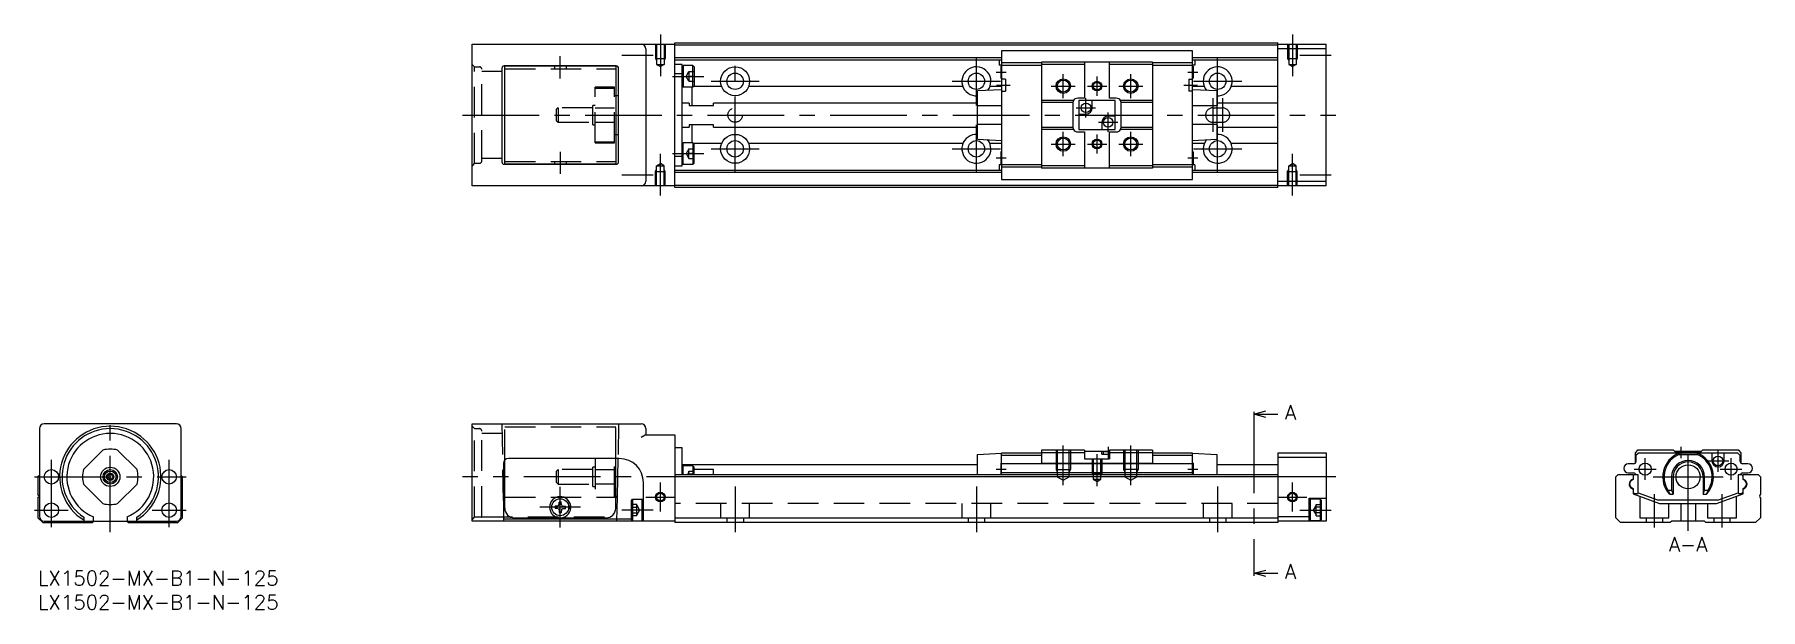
# Model space of a CAD drawing. Extents: x -1 to 357, y -8 to 111.
import ezdxf

# ---------------------------------------------------------------- set-up
doc = ezdxf.new("R2010")
doc.units = 0
doc.header["$LTSCALE"] = 0.5
doc.linetypes.add('CENTER', pattern=[50.8, 31.75, -6.35, 6.35, -6.35])
doc.linetypes.add('DASHED', pattern=[19.05, 12.7, -6.35])
for name, color, linetype in [('MSM_CENTER', 1, 'CENTER'), ('MSM_CONTINUOUS', 7, 'CONTINUOUS'), ('MSM_DASHED', 4, 'DASHED'), ('MSM_NARROW', 5, 'CONTINUOUS'), ('MSM_PART_NUMBER', 7, 'CONTINUOUS')]:
    doc.layers.add(name, color=color, linetype=linetype)
doc.styles.get("Standard").update_dxf_attribs({"font": 'txt.shx', "height": 3, "bigfont": 'bigfont.shx'})

# ---------------------------------------------------------------- blocks, each defined once
blk = doc.blocks.new('*U2')
at = {"layer": 'MSM_PART_NUMBER'}
blk.add_text('LX1502-MX-B1-N-125', height=3, dxfattribs=at).set_placement((0, -3))
blk = doc.blocks.new('*U3')
at = {"layer": 'MSM_PART_NUMBER'}
blk.add_text('LX1502-MX-B1-N-125', height=3, dxfattribs=at).set_placement((0, -8))

msp = doc.modelspace()

# ---------------------------------------------------------------- linework, layer by layer
at = {"layer": 'MSM_CENTER'}
for p, q in [((129, 111.2), (129, 102.55)), ((260, 111.2), (260, 102.55)), ((108.25, 102.1), (108.25, 106.7)), ((121, 106.9), (127.5, 106.9)), ((144.5, 82.5), (144.5, 106.5)), ((194.5, 96.5), (194.5, 106.5)), ((244.5, 96.5), (244.5, 106.5)), ((261.5, 106.9), (268, 106.9)), ((131.5, 102.5), (138, 102.5)), ((139.5, 101.5), (149.5, 101.5)), ((189.5, 101.5), (199.5, 101.5)), ((198.6, 103.4), (200.7, 103.4)), ((198.7, 100.7), (201.5, 100.7)), ((210, 100.5), (215, 100.5)), ((212.5, 98), (212.5, 103)), ((217.5, 100.5), (221.5, 100.5)), ((219.5, 98.5), (219.5, 102.5)), ((224, 100.5), (229, 100.5)), ((226.5, 98), (226.5, 103)), ((237.5, 100.7), (240.3, 100.7)), ((238.3, 103.4), (240.4, 103.4)), ((239.5, 101.5), (249.5, 101.5)), ((217.2, 94), (217.2, 98)), ((243.5, 98), (243.5, 91)), ((245.5, 98), (245.5, 91)), ((88, 94.5), (269, 94.5)), ((215.2, 96), (219.2, 96)), ((221.8, 91), (221.8, 95)), ((194.5, 82.5), (194.5, 92.5)), ((212.5, 86), (212.5, 91)), ((219.5, 86.5), (219.5, 90.5)), ((219.8, 93), (223.8, 93)), ((226.5, 86), (226.5, 91)), ((244.5, 82.5), (244.5, 92.5)), ((108.25, 86.9), (108.25, 82.3)), ((129, 77.8), (129, 86.45)), ((131.5, 86.5), (138, 86.5)), ((139.5, 87.5), (149.5, 87.5)), ((189.5, 87.5), (199.5, 87.5)), ((210, 88.5), (215, 88.5)), ((217.5, 88.5), (221.5, 88.5)), ((224, 88.5), (229, 88.5)), ((239.5, 87.5), (249.5, 87.5)), ((260, 77.8), (260, 86.45)), ((198.6, 85.6), (200.7, 85.6)), ((238.3, 85.6), (240.4, 85.6)), ((121, 82.1), (127.5, 82.1)), ((261.5, 82.1), (268, 82.1)), ((15, 8), (15, 32.5)), ((252, 32), (252, 0)), ((212.5, 17.79), (212.5, 26)), ((221.8, 25.7), (221.8, 23.2)), ((226.5, 17.79), (226.5, 26)), ((340.5, 25.7), (340.5, 23.4)), ((342, 8.3), (342, 26.8)), ((348.2, 20.55), (348.2, 25.05)), ((2.8, 9.1), (2.8, 23)), ((27.2, 9.1), (27.2, 23)), ((219.5, 17.55), (219.5, 24.2)), ((333.1, 18.85), (333.1, 23.35)), ((345.95, 22.8), (350.45, 22.8)), ((350.9, 18.85), (350.9, 23.35)), ((-0.7, 19.5), (30.7, 19.5)), ((269, 19.5), (88, 19.5)), ((129, 12.3), (129, 18.3)), ((198.6, 21.1), (200.7, 21.1)), ((238.3, 21.1), (240.4, 21.1)), ((260, 12.3), (260, 18.3)), ((330.85, 21.1), (335.35, 21.1)), ((334.75, 19.5), (349.25, 19.5)), ((348.65, 21.1), (353.15, 21.1)), ((108.25, 9), (108.25, 17.4)), ((126, 15.3), (132, 15.3)), ((144.5, 17.49), (144.5, 8)), ((194.5, 17.49), (194.5, 8)), ((244.5, 17.49), (244.5, 8)), ((257, 15.3), (263, 15.3)), ((335, 15.94), (335, 9)), ((349, 15.94), (349, 9)), ((-0.7, 12.6), (6.3, 12.6)), ((23.7, 12.6), (30.7, 12.6)), ((112.45, 13.2), (104.05, 13.2)), ((127.5, 12.6), (121, 12.6)), ((261.5, 12.6), (268, 12.6))]:
    msp.add_line(p, q, dxfattribs=at)
at = {"layer": 'MSM_CONTINUOUS'}
for p, q in [((90, 79.8), (90, 109.2)), ((90, 109.2), (132, 109.2)), ((126, 108.2), (126, 80.8)), ((132, 109.5), (257, 109.5)), ((132, 79.5), (132, 109.5)), ((257, 109), (132, 109)), ((239.3, 107.85), (199.7, 107.85)), ((199.7, 107.85), (199.7, 81.15)), ((239.3, 81.15), (239.3, 107.85)), ((257, 79.5), (257, 109.5)), ((257, 109.2), (267, 109.2)), ((267, 108.2), (257, 108.2)), ((267, 79.8), (267, 109.2)), ((96.15, 104.2), (96.15, 84.8)), ((119.85, 104.7), (96.65, 104.7)), ((96.75, 84.3), (96.75, 104.7)), ((96.75, 104.7), (119.75, 104.7)), ((119.75, 104.7), (119.75, 84.3)), ((120.35, 84.8), (120.35, 104.2)), ((132, 106.4), (199.7, 106.4)), ((199.7, 105.9), (132, 105.9)), ((133.5, 105), (132, 105)), ((133.5, 84), (133.5, 105)), ((133.5, 104.5), (133.75, 104.75)), ((133.75, 104.75), (133.75, 100.25)), ((135.75, 104.75), (133.75, 104.75)), ((135.75, 100.25), (135.75, 104.75)), ((135.75, 104.75), (136, 104.5)), ((136, 104.5), (136, 100.5)), ((199.2, 105.9), (199.2, 104.85)), ((199.7, 104.85), (199.2, 104.85)), ((199.6, 104.65), (199.6, 102.15)), ((199.7, 104.65), (199.6, 104.65)), ((208, 105.3), (199.7, 105.3)), ((208, 104.8), (199.7, 104.8)), ((208, 105.5), (208, 83.5)), ((231, 105.5), (208, 105.5)), ((216.9, 105), (208, 105)), ((216.9, 105.5), (216.9, 98)), ((222.1, 98), (222.1, 105.5)), ((231, 105), (222.1, 105)), ((231, 105.5), (231, 83.5)), ((239.3, 105.3), (231, 105.3)), ((239.3, 104.8), (231, 104.8)), ((239.3, 106.4), (257, 106.4)), ((257, 105.9), (239.3, 105.9)), ((239.8, 104.85), (239.3, 104.85)), ((239.4, 104.65), (239.3, 104.65)), ((239.4, 104.65), (239.4, 102.15)), ((239.8, 105.9), (239.8, 104.85)), ((132, 103.12), (133.5, 103.12)), ((133.75, 100.25), (133.5, 100.5)), ((135.75, 100.25), (133.75, 100.25)), ((135.5, 100.25), (135.5, 96.5)), ((136, 100.5), (135.75, 100.25)), ((141.71, 100.41), (136, 100.41)), ((191.71, 100.41), (147.29, 100.41)), ((199.7, 100.41), (197.29, 100.41)), ((199.6, 102.15), (199.7, 102.15)), ((200.5, 101.95), (199.7, 101.95)), ((200.5, 101.95), (200.5, 99.45)), ((238.5, 101.95), (239.3, 101.95)), ((238.5, 101.95), (238.5, 99.45)), ((239.3, 102.15), (239.4, 102.15)), ((241.71, 100.41), (239.3, 100.41)), ((257, 100.41), (247.29, 100.41)), ((120.35, 98.5), (119.75, 98.5)), ((135, 97), (133.5, 97)), ((135, 97), (135, 96.5)), ((194.7, 97), (140, 97)), ((140, 96.5), (140, 97)), ((199.7, 99.75), (194.7, 99.49)), ((194.7, 89.51), (194.7, 99.49)), ((199.7, 99.45), (200.5, 99.45)), ((214.63, 97.5), (208, 97.5)), ((214.51, 97.1), (208, 97.1)), ((214.5, 97), (214.5, 92)), ((216.9, 98), (215.5, 98)), ((223.25, 97.5), (215.75, 97.5)), ((215.75, 97.5), (215.75, 91.5)), ((218.5, 96), (218.5, 97.5)), ((223.5, 98), (222.1, 98)), ((223.25, 91.5), (223.25, 97.5)), ((231, 97.5), (224.37, 97.5)), ((231, 97.1), (224.49, 97.1)), ((224.5, 92), (224.5, 97)), ((239.3, 99.45), (238.5, 99.45)), ((244.3, 99.49), (239.3, 99.75)), ((244.3, 99.49), (244.3, 89.51)), ((257, 97), (244.3, 97)), ((135, 96.5), (140, 96.5)), ((199.7, 96.38), (194.7, 96.42)), ((215.75, 94.7), (217.2, 94.7)), ((223.25, 94.3), (221.8, 94.3)), ((244.3, 96.42), (239.3, 96.38)), ((119.75, 90.5), (120.35, 90.5)), ((133.5, 92), (135, 92)), ((140, 92.5), (135, 92.5)), ((135, 92.5), (135, 92)), ((135.5, 92.5), (135.5, 88.75)), ((140, 92), (140, 92.5)), ((140, 92), (194.7, 92)), ((194.7, 92.58), (199.7, 92.62)), ((194.7, 89.51), (199.7, 89.25)), ((214.51, 91.9), (208, 91.9)), ((214.63, 91.5), (208, 91.5)), ((215.5, 91), (216.9, 91)), ((215.75, 91.5), (223.25, 91.5)), ((216.9, 91), (216.9, 83.5)), ((220.5, 93), (220.5, 91.5)), ((222.1, 91), (223.5, 91)), ((222.1, 83.5), (222.1, 91)), ((231, 91.5), (224.37, 91.5)), ((231, 91.9), (224.49, 91.9)), ((239.3, 92.62), (244.3, 92.58)), ((239.3, 89.25), (244.3, 89.51)), ((244.3, 92), (257, 92)), ((133.5, 85.88), (132, 85.88)), ((133.75, 88.75), (133.5, 88.5)), ((133.75, 84.25), (133.75, 88.75)), ((135.75, 88.75), (133.75, 88.75)), ((136, 88.5), (135.75, 88.75)), ((135.75, 88.75), (135.75, 84.25)), ((141.71, 88.59), (135.91, 88.59)), ((136, 84.5), (136, 88.5)), ((191.71, 88.59), (147.29, 88.59)), ((199.7, 88.59), (197.29, 88.59)), ((199.6, 86.85), (199.6, 84.35)), ((199.7, 86.85), (199.6, 86.85)), ((241.71, 88.59), (239.3, 88.59)), ((239.4, 86.85), (239.3, 86.85)), ((239.4, 86.85), (239.4, 84.35)), ((257, 88.59), (247.29, 88.59)), ((119.85, 84.3), (96.65, 84.3)), ((96.75, 84.3), (119.75, 84.3)), ((132, 84), (133.5, 84)), ((132, 83.1), (199.7, 83.1)), ((199.7, 82.6), (132, 82.6)), ((133.5, 84.5), (133.75, 84.25)), ((135.75, 84.25), (133.75, 84.25)), ((135.75, 84.25), (136, 84.5)), ((199.2, 84.15), (199.2, 83.1)), ((199.7, 84.15), (199.2, 84.15)), ((199.6, 84.35), (199.7, 84.35)), ((208, 84.2), (199.7, 84.2)), ((208, 83.7), (199.7, 83.7)), ((216.9, 84), (208, 84)), ((231, 83.5), (208, 83.5)), ((231, 84), (222.1, 84)), ((239.3, 84.2), (231, 84.2)), ((239.3, 83.7), (231, 83.7)), ((239.3, 84.35), (239.4, 84.35)), ((239.8, 84.15), (239.3, 84.15)), ((239.3, 83.1), (257, 83.1)), ((257, 82.6), (239.3, 82.6)), ((239.8, 84.15), (239.8, 83.1)), ((132, 79.8), (90, 79.8)), ((132, 80), (257, 80)), ((257, 79.5), (132, 79.5)), ((199.7, 81.15), (239.3, 81.15)), ((257, 80.8), (267, 80.8)), ((267, 79.8), (257, 79.8)), ((252, 32.5), (254.5, 33.17)), ((252, 33), (252, 32)), ((254.5, 31.83), (252, 32.5)), ((252, 32.5), (257, 32.5)), ((0.3, 29.5), (0.3, 11.3)), ((28.7, 30.5), (1.3, 30.5)), ((29.7, 11.3), (29.7, 29.5)), ((90, 30.5), (125, 30.5)), ((90, 10.3), (90, 30.5)), ((126, 29.5), (126, 28.2)), ((9.46, 21.03), (13.47, 25.04)), ((16.53, 25.04), (20.54, 21.03)), ((125, 27.7), (125.87, 28.2)), ((125.87, 28.2), (132, 28.2)), ((132, 28.2), (132, 10)), ((133.5, 25.5), (132, 25.5)), ((133.5, 20), (133.5, 25.5)), ((96.5, 22.3), (96.5, 10.3)), ((96.75, 13), (96.75, 22.96)), ((120.5, 23.3), (97.5, 23.3)), ((119.75, 13), (119.75, 23.3)), ((120.09, 15.3), (120.23, 23.3)), ((194.7, 22), (133.5, 22)), ((133.75, 21.75), (133.5, 21.5)), ((133.75, 20), (133.75, 21.75)), ((135.75, 21.75), (133.75, 21.75)), ((135.75, 21.75), (135.75, 20)), ((136, 21.5), (135.75, 21.75)), ((136, 20), (136, 21.5)), ((194.7, 24.1), (199.7, 24.4)), ((194.7, 20), (194.7, 24.1)), ((199.7, 22.35), (199.6, 22.35)), ((199.6, 22.35), (199.6, 20)), ((208, 24.4), (199.7, 24.4)), ((199.7, 20), (199.7, 24.4)), ((208, 23.9), (199.7, 23.9)), ((239.3, 22.2), (199.7, 22.2)), ((208, 25), (208, 22.3)), ((216.9, 25), (208, 25)), ((216.9, 24.5), (208, 24.5)), ((231, 22.3), (208, 22.3)), ((216.9, 25), (216.9, 23.2)), ((216.9, 24.8), (222.1, 24.8)), ((216.9, 23.2), (222.1, 23.2)), ((220.5, 24.2), (220.5, 24.8)), ((220.5, 24.2), (222.1, 24.2)), ((220.8, 24.7), (220.8, 24.2)), ((222.1, 24.7), (220.8, 24.7)), ((222.1, 25), (222.1, 23.2)), ((231, 25), (222.1, 25)), ((231, 24.5), (222.1, 24.5)), ((231, 25), (231, 22.3)), ((239.3, 24.4), (231, 24.4)), ((239.3, 23.9), (231, 23.9)), ((239.3, 24.4), (244.3, 24.1)), ((239.3, 20), (239.3, 24.4)), ((239.4, 22.35), (239.3, 22.35)), ((239.4, 22.35), (239.4, 20)), ((244.3, 24.1), (244.3, 20)), ((257, 22), (244.3, 22)), ((257, 24.5), (267, 24.5)), ((257, 24.5), (257, 10)), ((267, 23.5), (257, 23.5)), ((267, 24.5), (267, 10.3)), ((330.7, 22.2), (329.6, 22.2)), ((331.5, 25), (331, 24.5)), ((331, 24.5), (331, 22.3)), ((331.7, 24.4), (331.2, 23.9)), ((331.2, 23.9), (331.2, 22.7)), ((339, 25), (331.5, 25)), ((352.3, 24.4), (331.7, 24.4)), ((339.4, 24.6), (339, 25)), ((339.2, 24.8), (344.8, 24.8)), ((344.6, 24.6), (339.4, 24.6)), ((341.5, 24.7), (339.5, 24.7)), ((339.5, 24.7), (339.5, 24.6)), ((340.12, 24.4), (340.08, 24.1)), ((340.08, 24.1), (343.92, 24.1)), ((341.5, 24.6), (341.5, 24.7)), ((341.8, 24.6), (341.8, 24.8)), ((343.92, 24.1), (343.88, 24.4)), ((345, 25), (344.6, 24.6)), ((352.5, 25), (345, 25)), ((346.95, 24.4), (346.95, 22.8)), ((349.45, 22.8), (349.45, 24.4)), ((352.8, 23.9), (352.3, 24.4)), ((353, 24.5), (352.5, 25)), ((352.8, 22.7), (352.8, 23.9)), ((353, 22.3), (353, 24.5)), ((354.4, 22.2), (353.3, 22.2)), ((0.3, 19.8), (0, 19.5)), ((0, 19.5), (0, 15.9)), ((13.47, 13.96), (9.46, 17.97)), ((20.54, 17.97), (16.53, 13.96)), ((30, 19.5), (29.7, 19.8)), ((30, 11), (30, 19.5)), ((125.5, 10.3), (125.5, 18.3)), ((132, 20), (257, 20)), ((257, 19.5), (132, 19.5)), ((140, 21), (136, 21)), ((140, 20), (140, 21)), ((239.3, 20.3), (199.7, 20.3)), ((327, 19.5), (327.5, 20)), ((327, 11), (327, 19.5)), ((327.5, 20), (330.6, 20)), ((329.6, 20.3), (330.7, 20.3)), ((330.6, 19.04), (330.35, 18.9)), ((330.6, 18.92), (330.39, 18.8)), ((330.6, 20), (330.6, 18.92)), ((331.65, 19.92), (331, 19.92)), ((331.65, 16.08), (331.65, 19.92)), ((338.59, 19.5), (338.59, 16.77)), ((338.9, 19.5), (338.9, 15.9)), ((345.1, 19.5), (345.1, 15.9)), ((345.41, 16.77), (345.41, 19.5)), ((352.35, 19.92), (352.35, 16.08)), ((353, 19.92), (352.35, 19.92)), ((353.3, 20.3), (354.4, 20.3)), ((353.4, 18.92), (353.4, 20)), ((353.4, 20), (356.5, 20)), ((353.65, 18.9), (353.4, 19.04)), ((353.61, 18.8), (353.4, 18.92)), ((356.5, 20), (357, 19.5)), ((357, 19.5), (357, 15.9)), ((0, 15.1), (0, 11)), ((96.5, 15.3), (96.75, 15.3)), ((119.75, 15.5), (120.09, 15.5)), ((119.75, 15.3), (120.09, 15.3)), ((123, 14.6), (123.25, 14.85)), ((123, 10.6), (123, 14.6)), ((123.25, 14.85), (123.25, 10.35)), ((123.25, 14.85), (125.25, 14.85)), ((125.25, 10.35), (125.25, 14.85)), ((125.25, 14.85), (125.5, 14.6)), ((263.5, 10.3), (263.5, 15.1)), ((263.5, 15.1), (267, 15.1)), ((263.75, 14.85), (263.5, 14.6)), ((263.75, 10.35), (263.75, 14.85)), ((265.75, 14.85), (263.75, 14.85)), ((265.75, 14.85), (265.75, 10.35)), ((266, 14.6), (265.75, 14.85)), ((266, 10.6), (266, 14.6)), ((330.29, 17.14), (330.6, 16.96)), ((330.39, 17.2), (330.6, 17.08)), ((330.6, 17.08), (330.6, 16)), ((330.6, 16), (336.09, 14)), ((331, 16.08), (331.65, 16.08)), ((331.65, 16.16), (335.67, 14.7)), ((335.67, 14.7), (348.33, 14.7)), ((337.82, 16.77), (338.59, 16.77)), ((338.18, 15.9), (338.9, 15.9)), ((338.59, 16.77), (338.9, 15.9)), ((345.1, 15.9), (345.41, 16.77)), ((345.1, 15.9), (345.82, 15.9)), ((345.41, 16.77), (346.18, 16.77)), ((347.91, 14), (353.4, 16)), ((348.33, 14.7), (352.35, 16.16)), ((352.35, 16.08), (353, 16.08)), ((353.4, 17.08), (353.61, 17.2)), ((353.4, 16.96), (353.71, 17.14)), ((353.4, 16), (353.4, 17.08)), ((357, 15.1), (357, 11)), ((0, 11), (1, 10)), ((9.5, 11.15), (9.5, 10.3)), ((11.5, 10.3), (11.5, 11.21)), ((18.5, 11.21), (18.5, 10.3)), ((20.5, 10.3), (20.5, 11.15)), ((29, 10), (30, 11)), ((96.5, 10.78), (123, 10.78)), ((98.75, 11), (117.75, 11)), ((107.68, 13.44), (107.17, 13.43)), ((107.68, 12.96), (107.17, 12.97)), ((107.91, 13.54), (107.68, 13.44)), ((107.91, 12.86), (107.68, 12.96)), ((107.91, 13.54), (108.01, 13.77)), ((107.91, 12.86), (108.01, 12.63)), ((108.01, 13.77), (108.02, 14.28)), ((108.01, 12.63), (108.02, 12.12)), ((108.49, 13.77), (108.48, 14.28)), ((108.49, 12.63), (108.48, 12.12)), ((108.59, 13.54), (108.49, 13.77)), ((108.59, 12.86), (108.49, 12.63)), ((108.59, 13.54), (108.82, 13.44)), ((108.59, 12.86), (108.82, 12.96)), ((108.82, 13.44), (109.33, 13.43)), ((108.82, 12.96), (109.33, 12.97)), ((110.43, 12.87), (109.97, 12.87)), ((110.44, 13.39), (109.99, 13.39)), ((110.44, 13.01), (109.99, 13.01)), ((132, 11), (257, 11)), ((257, 11.3), (263.5, 11.3)), ((328, 10), (327, 11)), ((336.09, 14), (347.91, 14)), ((357, 11), (356, 10)), ((1, 10), (11.3, 10)), ((1.3, 10.3), (28.7, 10.3)), ((11.3, 10), (11.6, 10.3)), ((18.4, 10.3), (18.7, 10)), ((18.7, 10), (29, 10)), ((132, 10.3), (90, 10.3)), ((123.25, 10.35), (123, 10.6)), ((123.25, 10.35), (125.25, 10.35)), ((125.5, 10.6), (125.25, 10.35)), ((257, 10), (132, 10)), ((267, 10.3), (257, 10.3)), ((263.5, 10.6), (263.75, 10.35)), ((265.75, 10.35), (263.75, 10.35)), ((265.75, 10.35), (266, 10.6)), ((338.3, 10), (328, 10)), ((338.6, 10.3), (338.3, 10)), ((345.4, 10.3), (338.6, 10.3)), ((345.7, 10), (345.4, 10.3)), ((356, 10), (345.7, 10)), ((252, -0.5), (254.5, 0.17)), ((252, 0), (252, -1)), ((254.5, -1.17), (252, -0.5)), ((252, -0.5), (257, -0.5))]:
    msp.add_line(p, q, dxfattribs=at)
for centre, radius in [((144.5, 101.5), 3), ((144.5, 101.5), 1.7), ((194.5, 101.5), 1.7), ((212.5, 100.5), 1.23), ((219.5, 100.5), 0.784), ((226.5, 100.5), 1.23), ((244.5, 101.5), 1.7), ((217.2, 96), 1), ((221.8, 93), 1), ((144.5, 87.5), 3), ((212.5, 88.5), 1.23), ((226.5, 88.5), 1.23), ((144.5, 87.5), 1.7), ((194.5, 87.5), 1.7), ((219.5, 88.5), 0.784), ((244.5, 87.5), 1.7), ((15, 19.5), 2), ((333.1, 21.1), 1.25), ((342, 19.5), 2.5), ((348.2, 22.8), 1), ((350.9, 21.1), 1.25), ((2.8, 19.5), 1.5), ((15, 19.5), 1.5), ((15, 19.5), 1.2), ((15, 19.5), 0.75), ((15, 19.5), 0.5), ((27.2, 19.5), 1.5), ((108.25, 13.2), 1.75), ((129, 15.3), 0.783), ((260, 15.3), 0.783), ((2.8, 12.6), 1.5), ((27.2, 12.6), 1.5)]:
    msp.add_circle(centre, radius, dxfattribs=at)
for centre, radius, start, end in [((125, 108.2), 1, 0, 90), ((96.65, 104.2), 0.5, 90, 180), ((119.85, 104.2), 0.5, 0, 90), ((194.5, 101.5), 3, 320.6816, 273.8226), ((244.5, 101.5), 3, 266.1774, 219.3184), ((215.5, 97), 1, 174.2608, 180), ((215.32, 97.06), 0.812, 147.1247, 177.1361), ((215.5, 97), 1, 90, 150), ((223.5, 97), 1, 30, 90), ((223.46, 96.99), 1.04, 6.2531, 29.4861), ((223.5, 97), 1, 0, 5.7392), ((217.2, 96), 1.3, 270, 0), ((221.8, 93), 1.3, 90, 180), ((194.5, 87.5), 3, 86.1774, 39.3184), ((215.5, 92), 1, 180, 185.7392), ((215.54, 92.01), 1.04, 186.2531, 209.4861), ((215.5, 92), 1, 210, 270), ((223.5, 92), 1, 270, 330), ((223.46, 92.01), 1.04, 330.5139, 353.7469), ((223.5, 92), 1, 354.2608, 0), ((244.5, 87.5), 3, 140.6816, 93.8226), ((96.65, 84.8), 0.5, 180, 270), ((119.85, 84.8), 0.5, 270, 0), ((125, 80.8), 1, 270, 0), ((1.3, 29.5), 1, 90, 180), ((15, 19.5), 10.5, 301.5881, 238.4119), ((15, 19.5), 10, 303.367, 236.633), ((28.7, 29.5), 1, 0, 90), ((125, 29.5), 1, 0, 90), ((15, 19.5), 9, 292.8854, 247.1146), ((15, 19.5), 5.75, 74.5918, 105.4082), ((97.5, 22.3), 1, 90, 180), ((120.5, 18.3), 5, 0, 90), ((329.6, 21.25), 0.95, 90, 270), ((330.7, 22.7), 0.5, 270, 0), ((342, 19.5), 5.25, 111.0395, 223.2918), ((342, 19.5), 4.99, 112.6594, 213.147), ((342, 19.5), 3.41, 0, 180), ((342, 19.5), 3.1, 0, 180), ((342, 19.5), 5.25, 316.7082, 68.9605), ((342, 19.5), 4.99, 326.853, 67.3406), ((348.2, 22.8), 1.25, 180, 0), ((353.3, 22.7), 0.5, 180, 270), ((354.4, 21.25), 0.95, 270, 90), ((15, 19.5), 5.75, 164.5918, 195.4082), ((15, 19.5), 5.75, 344.5918, 15.4082), ((330.87, 17.93), 1.1, 117.9629, 176.3253), ((330.87, 18.07), 1.1, 183.6747, 237.9629), ((330.87, 17.93), 1, 119.0004, 175.958), ((330.87, 18.07), 1, 184.042, 240.9996), ((331, 19.52), 0.4, 90, 180), ((330.7, 19.8), 0.5, 13.7095, 90), ((353.3, 19.8), 0.5, 90, 166.2905), ((353, 19.52), 0.4, 0, 90), ((353.13, 17.93), 1, 4.042, 60.9996), ((353.13, 18.07), 1, 299.0004, 355.958), ((353.13, 17.93), 1.1, 3.6747, 62.0371), ((353.13, 18.07), 1.1, 302.0371, 356.3253), ((-0.3, 15.5), 0.5, 306.8699, 53.1301), ((108.25, 13.2), 2.2, 5.0023, 354.9977), ((331, 16.48), 0.4, 180, 270), ((343.36, 18.51), 5.8, 197.4754, 206.7933), ((341.67, 18.1), 4.7, 332.1148, 343.6165), ((353, 16.48), 0.4, 270, 0), ((357.3, 15.5), 0.5, 126.8699, 233.1301), ((1.3, 11.3), 1, 180, 270), ((15, 19.5), 5.75, 254.5918, 285.4082), ((28.7, 11.3), 1, 270, 0), ((98.75, 13), 2, 180, 270), ((108.25, 13.2), 1.1, 167.8196, 192.1804), ((108.25, 13.2), 1.1, 77.8196, 102.1804), ((108.25, 13.2), 1.1, 257.8196, 282.1804), ((108.25, 13.2), 1.1, 347.8196, 12.1804), ((117.75, 13), 2, 270, 0)]:
    msp.add_arc(centre, radius, start, end, dxfattribs=at)
at = {"layer": 'MSM_DASHED'}
for p, q in [((128, 109.2), (128, 106.2)), ((128.22, 109.2), (128.22, 105)), ((129.78, 109.2), (129.78, 105)), ((130, 109.2), (130, 106.2)), ((259, 109.2), (259, 106.2)), ((259.22, 109.2), (259.22, 105)), ((260.78, 109.2), (260.78, 105)), ((261, 109.2), (261, 106.2)), ((90.5, 104.5), (90, 105)), ((90.5, 84.5), (90.5, 104.5)), ((90.5, 104.5), (91.5, 104.5)), ((92, 85), (92, 104)), ((96.75, 104.1), (119.75, 104.1)), ((107.05, 104.7), (107.05, 104.1)), ((109.45, 104.7), (109.45, 104.1)), ((128, 106.2), (130, 106.2)), ((128, 106.2), (128.22, 105.83)), ((128.22, 105), (129.78, 105)), ((128.22, 105), (129, 104.55)), ((129.78, 105), (129, 104.55)), ((130, 106.2), (129.78, 105.83)), ((259, 106.2), (261, 106.2)), ((259, 106.2), (259.22, 105.83)), ((259.22, 105), (260.78, 105)), ((259.22, 105), (260, 104.55)), ((260.78, 105), (260, 104.55)), ((261, 106.2), (260.78, 105.83)), ((96.18, 103.5), (92, 103.5)), ((115.5, 88.75), (115.5, 100.25)), ((119.5, 100.25), (115.5, 100.25)), ((119.5, 88.75), (119.5, 100.25)), ((134.32, 102.5), (134.9, 103.5)), ((134.9, 101.5), (134.32, 102.5)), ((134.9, 103.5), (134.9, 101.5)), ((134.9, 103.5), (136, 103.5)), ((136, 102.5), (134.9, 102.5)), ((134.9, 101.5), (136, 101.5)), ((119.5, 100.04), (115.5, 100.04)), ((119.75, 98.5), (119.5, 98.5)), ((107.8, 96), (107.5, 95.7)), ((107.5, 93.3), (107.5, 95.7)), ((107.5, 93.3), (107.8, 93)), ((115, 96), (107.8, 96)), ((107.8, 96), (107.8, 93)), ((115.5, 96.5), (115, 96.5)), ((115, 92.5), (115, 96.5)), ((115.5, 96.03), (119.5, 96.03)), ((243.5, 96), (245.5, 96)), ((107.8, 93), (115, 93)), ((115, 92.5), (115.5, 92.5)), ((119.5, 92.97), (115.5, 92.97)), ((119.5, 90.5), (119.75, 90.5)), ((243.5, 93), (245.5, 93)), ((115.5, 88.96), (119.5, 88.96)), ((115.5, 88.75), (119.5, 88.75)), ((134.9, 87.5), (134.32, 86.5)), ((134.32, 86.5), (134.9, 85.5)), ((134.9, 85.5), (134.9, 87.5)), ((134.9, 87.5), (136, 87.5)), ((136, 86.5), (134.9, 86.5)), ((90.5, 84.5), (90, 84)), ((90.5, 84.5), (91.5, 84.5)), ((96.18, 85.5), (92, 85.5)), ((96.75, 84.9), (119.75, 84.9)), ((107.05, 84.9), (107.05, 84.3)), ((109.45, 84.9), (109.45, 84.3)), ((128, 82.8), (128.22, 83.17)), ((128, 79.8), (128, 82.8)), ((128, 82.8), (130, 82.8)), ((128.22, 84), (129, 84.45)), ((128.22, 79.8), (128.22, 84)), ((128.22, 84), (129.78, 84)), ((129.78, 84), (129, 84.45)), ((129.78, 79.8), (129.78, 84)), ((130, 82.8), (129.78, 83.17)), ((130, 79.8), (130, 82.8)), ((134.9, 85.5), (136, 85.5)), ((259, 82.8), (259.22, 83.17)), ((259, 79.8), (259, 82.8)), ((259, 82.8), (261, 82.8)), ((259.22, 84), (260, 84.45)), ((259.22, 79.8), (259.22, 84)), ((259.22, 84), (260.78, 84)), ((260.78, 84), (260, 84.45)), ((260.78, 79.8), (260.78, 84)), ((261, 82.8), (260.78, 83.17)), ((261, 79.8), (261, 82.8)), ((90.5, 29.5), (90, 30)), ((90.5, 11.15), (90.5, 29.5)), ((90.5, 29.5), (91.5, 29.5)), ((92, 11.21), (92, 29)), ((96.15, 30.5), (96.5, 10.3)), ((96.75, 22.96), (96.75, 30.5)), ((96.75, 29.9), (119.75, 29.9)), ((119.75, 23.3), (119.75, 30.5)), ((120.35, 30.5), (120.23, 23.3)), ((96.18, 28.5), (92, 28.5)), ((115, 17.5), (115, 21.5)), ((115.5, 21.5), (115, 21.5)), ((115.5, 23.3), (115.5, 15.3)), ((119.5, 15.3), (119.5, 23.3)), ((211, 25), (211, 21)), ((211.27, 25), (211.27, 19.5)), ((213.73, 19.5), (213.73, 25)), ((214, 25), (214, 21)), ((218.5, 23.2), (218.5, 20.2)), ((218.72, 23.2), (218.72, 19)), ((220.28, 19), (220.28, 23.2)), ((220.5, 23.2), (220.5, 20.2)), ((225, 25), (225, 21)), ((225.27, 25), (225.27, 19.5)), ((227.73, 19.5), (227.73, 25)), ((228, 25), (228, 21)), ((107.8, 21), (107.5, 20.7)), ((107.5, 18.3), (107.5, 20.7)), ((107.5, 18.3), (107.8, 18)), ((115, 21), (107.8, 21)), ((107.8, 21), (107.8, 18)), ((107.8, 18), (115, 18)), ((115.5, 21.03), (119.5, 21.03)), ((119.5, 17.97), (115.5, 17.97)), ((134.9, 20.5), (134.61, 20)), ((134.9, 20), (134.9, 20.65)), ((134.9, 20.65), (136, 20.65)), ((136, 20.08), (134.9, 20.08)), ((211, 21), (214, 21)), ((211, 21), (211.27, 20.53)), ((211.27, 19.5), (212.5, 18.79)), ((212.5, 18.79), (213.73, 19.5)), ((214, 21), (213.73, 20.53)), ((218.5, 20.2), (220.5, 20.2)), ((218.5, 20.2), (218.72, 19.83)), ((218.72, 19), (219.5, 18.55)), ((218.72, 19), (220.28, 19)), ((219.5, 18.55), (220.28, 19)), ((220.5, 20.2), (220.28, 19.83)), ((228, 21), (225, 21)), ((225, 21), (225.27, 20.53)), ((225.27, 19.5), (226.5, 18.79)), ((226.5, 18.79), (227.73, 19.5)), ((228, 21), (227.73, 20.53)), ((96.75, 15.3), (119.75, 15.3)), ((115, 17.5), (115.5, 17.5)), ((119.5, 15.5), (119.75, 15.5)), ((120, 10.3), (120.09, 15.3)), ((332, 15.49), (332, 11)), ((352, 11), (352, 15.49)), ((90, 10.56), (90.5, 11.15)), ((91.94, 11.15), (90.5, 11.15)), ((92, 11.21), (120.02, 11.21)), ((124.1, 13.75), (123, 13.75)), ((123, 13.18), (124.1, 13.18)), ((123, 12.02), (124.1, 12.02)), ((124.1, 11.45), (123, 11.45)), ((124.1, 11.45), (124.1, 13.75)), ((124.1, 13.6), (124.68, 12.6)), ((124.68, 12.6), (124.1, 11.6)), ((257, 14), (132, 14)), ((141.5, 14), (141.5, 11)), ((142.8, 11), (142.8, 10)), ((146.2, 11), (146.2, 10)), ((147.5, 11), (147.5, 14)), ((191.5, 14), (191.5, 11)), ((192.8, 11), (192.8, 10)), ((196.2, 11), (196.2, 10)), ((197.5, 11), (197.5, 14)), ((241.5, 14), (241.5, 11)), ((242.8, 11), (242.8, 10)), ((246.2, 11), (246.2, 10)), ((247.5, 11), (247.5, 14)), ((264.9, 13.6), (264.32, 12.6)), ((264.32, 12.6), (264.9, 11.6)), ((264.9, 13.75), (266, 13.75)), ((264.9, 11.45), (264.9, 13.75)), ((266, 13.18), (264.9, 13.18)), ((266, 12.02), (264.9, 12.02)), ((264.9, 11.45), (266, 11.45)), ((332, 11), (338, 11)), ((333.3, 11), (333.3, 10)), ((336.7, 11), (336.7, 10)), ((338, 11), (338, 14)), ((340.5, 14), (340.5, 10.3)), ((343.5, 14), (343.5, 10.3)), ((346, 14), (346, 11)), ((346, 11), (352, 11)), ((347.3, 11), (347.3, 10)), ((350.7, 10), (350.7, 11))]:
    msp.add_line(p, q, dxfattribs=at)
msp.add_circle((144.5, 94.5), 1.5, dxfattribs=at)
for centre, radius, start, end in [((91.5, 104), 0.5, 0, 90), ((243.5, 94.5), 1.5, 90, 270), ((245.5, 94.5), 1.5, 270, 90), ((91.5, 85), 0.5, 270, 0), ((91.5, 29), 0.5, 0, 90), ((91.94, 11.21), 0.0601, 270, 0)]:
    msp.add_arc(centre, radius, start, end, dxfattribs=at)
at = {"layer": 'MSM_NARROW'}
for centre, radius in [((212.5, 100.5), 1.5), ((219.5, 100.5), 1), ((226.5, 100.5), 1.5), ((212.5, 88.5), 1.5), ((219.5, 88.5), 1), ((226.5, 88.5), 1.5), ((129, 15.3), 1), ((260, 15.3), 1)]:
    msp.add_circle(centre, radius, dxfattribs=at)

# ---------------------------------------------------------------- block references
at = {"layer": 'MSM_CONTINUOUS'}
for name in ['*U2', '*U3']:
    msp.add_blockref(name, (0, 0), dxfattribs=at)

# ---------------------------------------------------------------- texts
at = {"layer": 'MSM_PART_NUMBER'}
for s, p in [('A', (258.42, 31.37)), ('A-A', (338.01, 4.01)), ('A', (258.42, -1.63))]:
    msp.add_text(s, height=3, dxfattribs=at).set_placement(p)

doc.saveas('drawing.dxf')
